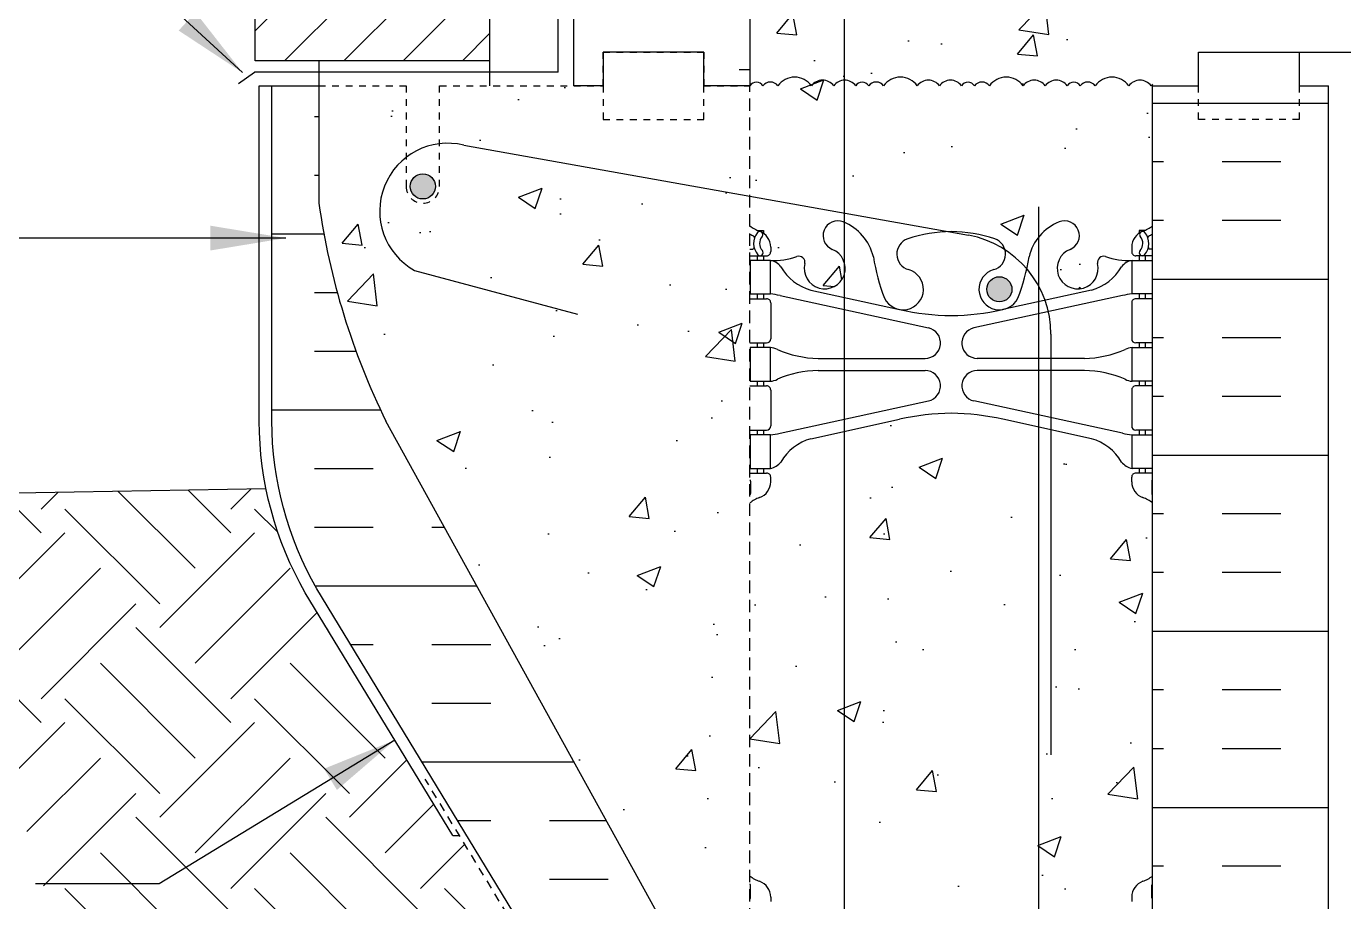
# Model space of a CAD drawing. Header units: inches. Extents: x 170.2 to 226, y 104.2 to 188.
# Drawn here: x 181.45 to 201.09, y 147.81 to 160.86 of the extents above; entities that cross this region are included whole.
import ezdxf

# ---------------------------------------------------------------- set-up
doc = ezdxf.new("R2010")
doc.units = ezdxf.units.IN
doc.header["$LTSCALE"] = 0.5
doc.header["$MEASUREMENT"] = 0
doc.linetypes.add('DASHED2', pattern=[0.375, 0.25, -0.125])
doc.linetypes.add('HIDDEN2', pattern=[0.1875, 0.125, -0.0625])
for name, color, linetype in [('HATCH', 12, 'Continuous'), ('Hidden2', 12, 'HIDDEN2'), ('line25', 2, 'Continuous'), ('LINE3', 3, 'Continuous'), ('LINE50', 5, 'Continuous'), ('LINE9', 9, 'Continuous'), ('TEXT', 4, 'Continuous'), ('Web_Edge', 9, 'Continuous')]:
    doc.layers.add(name, color=color, linetype=linetype)
doc.styles.add('DIM', font='romans.shx', dxfattribs={"width": 0.7})
doc.dimstyles.new('ext_12', dxfattribs={"dimscale": 12, "dimtxt": 0.075, "dimasz": 0.09375, "dimexe": 0.09375, "dimexo": 0.0625, "dimgap": 0.0625, "dimtad": 1, "dimdec": 1, "dimzin": 2, "dimdsep": 46, "dimlunit": 4, "dimtxsty": 'DIM', "dimcen": 0.09, "dimdle": 0.09375, "dimclrt": 4, "dimadec": 0, "dimazin": 0, "dimtfac": 1, "dimtdec": 1, "dimtmove": 2, "dimatfit": 3, "dimfxl": 1, "dimfrac": 2, "dimtolj": 1, "dimtzin": 0, "dimarcsym": 0})

msp = doc.modelspace()

# ---------------------------------------------------------------- hatches: boundary and pattern name
at = {"layer": 'HATCH'}
h = msp.add_hatch(dxfattribs=at)
h.set_pattern_fill('AR-CONC', color=256, scale=0.5)
h.set_pattern_definition([(49.99999999999999, (0, 0), (3.586300913003767, -0.3137606749129755), [0.375, -4.125]), (355, (0, 0), (-0.693756668065, 3.760960668500059), [0.3, -3.3]), (100.45144446, (0.298858405, -0.02614672), (2.89254423363556, 3.447199954843147), [0.3187009599999999, -3.505710559999999]), (46.18420000000001, (0, 1), (5.336206653357862, -0.8275964039653827), [0.5625, -6.1875]), (96.63563549, (0.444683725, 0.931033465), (4.673309728371142, 4.870593003872752), [0.47805171, -5.258568799999999]), (351.1841639899999, (0, 1), (4.673309725273866, 4.870593001349951), [0.45, -4.950000005]), (21, (0.5, 0.75), (2.984535260592308, -2.013094453326694), [0.375, -4.125]), (326.0000000000001, (0.5, 0.75), (1.216576659607909, 3.625750225234265), [0.3, -3.3]), (71.45144474, (0.74871127, 0.58224213), (4.201111883649856, 1.612655764031769), [0.31870095, -3.50571056]), (37.50000000000001, (0, 0), (0.06079927658645334, 1.664469269156557), [0, -3.26, 0, -3.35, 0, -3.3125]), (7.499999999999999, (0, 0), (1.315347687210743, 1.972058559411801), [0, -1.91, 0, -3.185, 0, -1.2625]), (327.5, (-1.115, 0), (2.669112180862045, -0.1127743586718988), [0, -1.25, 0, -3.9, 0, -5.175]), (317.5, (-1.615, 0), (2.915930846711931, 0.5005249116615886), [0, -1.625, 0, -2.59, 0, -3.675])])
h.paths.add_polyline_path([(198.2391711760428, 186.9755566616186), (195.2391711760423, 186.9755566616187), (195.2391711760423, 182.8594570690768, 0.05779469062711015), (196.0073119870345, 182.9485435591695), (197.3291675558657, 183.2390391254243, 0.1963228336439379), (197.7782984802264, 183.5852988455526, -0.1889729320647205), (197.9341675559149, 183.6801433339419), (198.0391675556965, 183.6801433339419), (198.039167555692, 183.750143333942), (197.9916675559065, 183.750143333942, -0.4142135623888804), (197.9291675559065, 183.8126433339454), (197.9291675559101, 183.8801433339555, -0.3178372451770513), (198.0958342225735, 184.1158455943363, 0.08241458984434114), (198.2391711760428, 184.1949520709054)])
h.paths.add_polyline_path([(195.2391711760423, 186.9755566616187), (194.1141711760428, 186.9755566616187), (193.1141711760428, 187.9755566616187), (193.1141711760428, 185.9755566616187), (192.2391711760428, 186.8505566616186), (192.2391711760428, 184.1949520709054, 0.0824145898443371), (192.3825081295121, 184.1158455943363, -0.3178372451770716), (192.5491747961754, 183.8801433339555), (192.5491747961791, 183.8126433339454, -0.4142135623888824), (192.4866747961791, 183.750143333942), (192.4391747963936, 183.750143333942), (192.439174796389, 183.6801433339419), (192.5441747961707, 183.6801433339419, -0.1889729320647585), (192.7000438718592, 183.5852988455525, 0.1963228336439242), (193.1491747962199, 183.2390391254243), (194.4710303650524, 182.9485435591692, 0.0577946906269307), (195.2391711760423, 182.8594570690768)])
h.paths.add_polyline_path([(195.2391711760422, 180.1508295988071, -0.08275514747006378), (194.5905780176711, 180.2589186825868, -0.7355925422305211), (194.6033628881062, 180.716965259726, 0.9554715931394028), (194.4650789041123, 181.3104351950088), (194.4454605721599, 181.3061238023091, 0.2232530870738323), (194.2451327887811, 181.1412699513733, 0.05315652255485896), (194.0792933345641, 180.5271883194584, -0.2386121878492177), (193.6458962783777, 180.0126270764472), (193.6458962783777, 175.762144204878, -0.3192906472721732), (194.0974602030187, 175.0261739365133, 0.1048804382404767), (194.2698560366134, 174.2143625091832, 1.422913243113896), (194.6033628881051, 174.6814473009429, -0.7355925422348898), (194.5905780176703, 175.1394938780829, -0.08275514747015925), (195.2391711760421, 175.2475829618626)])
h.paths.add_polyline_path([(193.6458962783777, 180.0130967613405, -1.038050960722286), (193.4674568903284, 180.4149544890691, 0.2273311351910587), (193.6458962783777, 180.6091326458628), (193.6458962783777, 180.7871378667699, 0.9686785887653604), (193.0573767364631, 180.6278639205182, -0.6014354320894572), (192.9378732662395, 180.5229805780943, 0.1004604156424199), (192.5441747961712, 180.5801433339421), (192.4391747961862, 180.5801433339421), (192.4391747961817, 180.5101433339422), (192.4866747961795, 180.5101433339422, -0.414213562388949), (192.5491747961795, 180.4476433339388), (192.5491747961759, 180.3801433339287, -0.2490694201798242), (192.4391747961598, 180.1730201821592), (192.4391747961571, 180.1312941222351), (192.3491747961566, 180.131294122242, 0.06439757034050561), (192.2391711760428, 180.0653345969783), (192.2391711760428, 177.9763160784086), (192.2391711760428, 177.2475829618648), (192.3141711760403, 177.4775829618578, -0.6000000000330422), (192.4141711760421, 177.4775829618622), (192.4630842195203, 177.3275829618621), (192.5891711760418, 177.3275829618622, -0.4142135623739119), (192.6391711760419, 177.2775829618621), (192.639171176042, 177.2475829618621), (192.7391711760419, 177.2475829618622), (192.7391711760385, 175.7322684835382, 0.2589583704863569), (192.998311717012, 175.2654700526331, -0.311310413432918), (193.054871213557, 175.1353261643567, 0.9500264016865876), (193.6458962783777, 174.9876334145584), (193.6458962783777, 175.1656386354599, 0.2273311351935495), (193.4674568903275, 175.3598167922564, -1.03805096072111), (193.6458962783777, 175.7616745199846)])
h.paths.add_polyline_path([(198.2391711760428, 180.0653345969783, 0.06439757034051131), (198.129167555929, 180.131294122242), (198.0391675559285, 180.1312941222351), (198.0391675559257, 180.1730201821592, -0.2490694201798128), (197.9291675559097, 180.3801433339287), (197.929167555906, 180.4476433339388, -0.414213562388949), (197.9916675559061, 180.5101433339422), (198.0391675559039, 180.5101433339422), (198.0391675558994, 180.5801433339421), (197.9341675559144, 180.5801433339421, 0.100460415641974), (197.5404690858477, 180.5229805780949, -0.6014354320977887), (197.4209656156222, 180.6278639205183, 2.182094824738477), (197.0108854617572, 180.4149544890692, -1), (196.8474568903284, 180.0064314150075, -0.2443795113558949), (196.3990490175215, 180.5271883194584, 0.05315652255485964), (196.2332095633045, 181.1412699513733, 0.2232530870738489), (196.0328817799257, 181.3061238023091), (196.0132634479733, 181.3104351950088, 0.9554715931100077), (195.8749794639796, 180.7169652597268, -0.7355925422348748), (195.8877643344145, 180.2589186825868, -0.0827551474702068), (195.2391711760422, 180.1508295988071), (195.2391711760421, 175.2475829618626, -0.08275514747010906), (195.8877643344136, 175.1394938780829, -0.7355925422305314), (195.8749794639785, 174.6814473009437, 1.422913243111086), (196.2084863154711, 174.2143625091841, 0.1048804382402844), (196.3808821490651, 175.0261739365129, -0.3253062266842917), (196.8474568903275, 175.7683398663175, -1), (197.0108854617563, 175.359816792256, 2.127292751064718), (197.4234711385268, 175.1353261643565, -0.3113104134334396), (197.4800306350719, 175.2654700526331, 0.2589583704863615), (197.7391711760454, 175.7322684835382), (197.739171176042, 177.2475829618622), (197.8391711760418, 177.2475829618621), (197.839171176042, 177.2775829618624, -0.414213562372247), (197.8891711760421, 177.3275829618622), (198.0152581325636, 177.3275829618621), (198.0641711760418, 177.4775829618622, -0.6000000000330422), (198.1641711760436, 177.4775829618578), (198.2391711760428, 177.2475829618596)])
h.paths.add_polyline_path([(196.1451424811193, 174.3878628572184, -1), (195.7701424811193, 174.3878628572184, -1)], flags=16)
h.paths.add_polyline_path([(197.7391711760533, 170.4295358607662, 0.2910966595426474), (197.4511096119971, 170.8823957721834), (196.1928941188229, 171.4712406157653, 0.09336927207731868), (195.3860457777061, 171.6785720846253, 0.0163324644057855), (195.2391711760421, 171.6833710143841), (195.239171176042, 166.2692611424335, 0.1098692816784815), (196.1928941188221, 166.4813915410515), (197.4511096119971, 167.0702363846337, 0.2910966595426477), (197.7391711760533, 167.523096296051), (197.7391711760555, 168.6639660784087), (197.6191711760562, 168.8639660784085), (197.6191711760562, 168.9763160784088), (197.6191711760562, 169.0886660784086), (197.7391711760555, 169.2886660784084)])
h.paths.add_polyline_path([(195.2391711760421, 171.6833710143841, 0.1098692816785053), (194.2854482332617, 171.4712406157661), (193.6458962783777, 171.171930304552), (193.6458962783777, 166.7807018522654), (194.2854482332617, 166.4813915410515, 0.1098692816784954), (195.239171176042, 166.2692611424335)])
h.paths.add_polyline_path([(193.6458962783777, 171.1719303045517), (193.0272327400868, 170.8823957721834, 0.2910966595426463), (192.7391711760306, 170.4295358607662), (192.7391711760284, 169.2886660784084), (192.8591711760277, 169.0886660784086), (192.8591711760277, 168.9763160784083), (192.8591711760277, 168.8639660784085), (192.7391711760284, 168.6639660784087), (192.7391711760306, 167.523096296051, 0.2910966595426472), (193.0272327400868, 167.0702363846337), (193.6458962783777, 166.7807018522654)])
h.paths.add_polyline_path([(194.2698560366135, 163.7382696476345, 0.0627287239404695), (194.1255046129344, 163.2597034871752, -0.2357490062237569), (194.232075105487, 163.2019136876197, -0.3986664091656072), (194.6445624609808, 163.286052492078, 1.319472644052045)], flags=17)
h.paths.add_polyline_path([(196.2084863154705, 163.7382696476344, 1.425079763089327), (195.8758200997765, 163.270949460392, -0.424188326492524), (196.3103292409633, 163.2019136876197, -0.07949331225760456), (196.3548104990881, 163.2478305822637, 0.06423925011241569)], flags=17)
h.paths.add_polyline_path([(210.8868088103807, 161.5926111174936), (208.8868088103807, 161.5926111174936), (209.8868088103807, 162.5926111174936), (209.8868088103808, 163.2263160784086), (198.239171176042, 163.2263160784086), (196.3581986286968, 163.2263160784086, 0.06697343993115808), (196.2084863154705, 163.7382696476344, 1.422913243113942), (195.8749794639787, 163.2711848558747, -0.1025175382517898), (195.9614215700561, 163.2263160784086), (194.5169207820277, 163.2263160784086, -0.1025175382516083), (194.6033628881054, 163.2711848558739, 0.03594814082787749), (194.6445624609807, 163.286052492078, 0.3986664091654625), (194.232075105487, 163.2019136876198, 0.2357490062236523), (194.1255046129344, 163.2597034871752, 0.004226957871032206), (194.120143723387, 163.2263160784086), (193.6458962783777, 163.2263160784086), (193.6458962783777, 158.0780185760887), (195.1956731491226, 157.8013294824734, -0.005437735705983634), (195.2391711760428, 157.8018025580101, -0.08275514747013488), (195.8877643344145, 157.6937134742303, -0.246308131547253), (196.0409461671781, 157.5317455844484, -0.07218493996001332), (196.3654088632067, 157.2482526952796, 0.01503308039132504), (196.3990490175215, 157.4254438373586, -0.2443795113559881), (196.8474568903285, 157.9462007418096, -1), (197.0108854617572, 157.537677667748, 2.182094824737271), (197.4209656156224, 157.3247682362989, -0.6014354321464555), (197.5404690858598, 157.4296515787179, 0.1004604156387411), (197.9341675559144, 157.372488822875), (198.0391675558994, 157.372488822875), (198.0391675559039, 157.442488822875), (197.9916675559061, 157.442488822875, -0.4142135623889885), (197.929167555906, 157.5049888228784), (197.9291675559097, 157.5724888228885, -0.2490694201798201), (198.0391675559257, 157.7796119746579), (198.0391675559285, 157.8213380345821), (198.129167555929, 157.8213380345752, 0.06439757034050561), (198.2391711760428, 157.8872975598388), (198.2391711760428, 159.9763160784086), (198.9266711760428, 159.9763160784086), (198.9266711760428, 160.4763160784085), (209.8868088103807, 160.4763160784085), (209.8868088103807, 160.5926111174936)])
h.paths.add_polyline_path([(193.6458962783777, 160.0595241328125, 0.2343081330711315), (193.4877690265519, 159.9744109083052, 0.520567049999758), (193.1563030151283, 159.9744109083051, 0.5205670499997861), (192.6550619925703, 159.9744109083049, 0.5205670500008666), (192.4327370745453, 159.9744109083053, 0.5645598313036906), (192.2391711760428, 159.9763160784086), (192.2391711760428, 158.3291679517687), (193.6458962783777, 158.0780185760887)])
h.paths.add_polyline_path([(193.6458962783777, 163.2263160784086), (192.2391711760428, 163.2263160784086), (192.2391711760428, 162.8713160784023), (192.6041237702842, 162.8713160784023), (192.6041237702842, 161.6713160784023), (192.2391711760428, 161.6713160784023), (192.2391711760428, 159.9763160784086, -0.5645598313033837), (192.4327370745452, 159.9744109083049, -0.5205670500009917), (192.6550619925703, 159.9744109083049, -0.5205670499997912), (193.1563030151283, 159.9744109083051, -0.52056704999996), (193.487769026552, 159.9744109083053, -0.2343081330709833), (193.6458962783777, 160.0595241328125)])
edge = h.paths.add_edge_path()
edge.add_line((214.1294873665327, 161.5986044461525), (213.8068705051443, 161.5986044461525))
edge.add_line((213.8068705051443, 161.5986044461525), (213.8068705051443, 161.7236044461525))
edge.add_line((213.8068705051443, 161.7236044461525), (214.1506057701018, 161.7236044461525))
edge.add_arc((214.0324184474864, 161.3486044461525), 0.3931834727287003, -69.73217043264378, 72.50691044596601, ccw=False)
edge.add_line((214.1686207375763, 160.979765484814), (213.7370557292987, 160.8580136524218))
edge.add_arc((213.7949920934994, 160.7263160784085), 0.1438779805869618, 113.745642311675, 240.3185331574021)
edge.add_line((213.7237469301703, 160.6013160784085), (214.1918240845408, 160.6013160784085))
edge.add_arc((214.2206009489309, 160.139467270862), 0.4627444531880684, 46.71372288542051, 93.56537488610309, ccw=False)
edge.add_line((214.537878918243, 160.4763160784085), (217.446895832849, 160.4763160784085))
edge.add_line((217.446895832849, 160.4763160784085), (217.446895832849, 161.2493779715378))
edge.add_spline(control_points=[(217.446895832849, 161.2493779715378), (216.4049002779124, 161.809740921309), (214.6144128376358, 162.7726268173268), (212.6909073157221, 162.2190102768039), (211.8868088103807, 161.9875774955121)], knot_values=[0, 0, 0, 0, 3.379125181224174, 5.806436666106756, 5.806436666106756, 5.806436666106756, 5.806436666106756], degree=3, periodic=0)
edge.add_line((211.8868088103807, 161.9875774955121), (210.8868088103807, 160.9875774955121))
edge.add_line((210.8868088103807, 160.9875774955121), (210.8868088103807, 160.4763160784085))
edge.add_line((210.8868088103807, 160.4763160784085), (211.2846263531986, 160.4763160784085))
edge.add_line((211.2846263531986, 160.4763160784085), (213.6960205397855, 160.4763160784085))
edge.add_arc((213.7949920934994, 160.7263160784085), 0.2688779805869724, 111.5979298619772, 248.4020701380228, ccw=False)
edge.add_line((213.6960205397855, 160.9763160784085), (214.1294873665327, 161.0986044461525))
edge.add_arc((214.0324184474864, 161.3486044461525), 0.2681834727286977, 291.2199802111346, 428.7800197888654)
edge = h.paths.add_edge_path()
edge.add_line((217.446895832849, 163.2263160784086), (210.8868088103807, 163.2263160784086))
edge.add_line((210.8868088103807, 163.2263160784086), (210.8868088103807, 162.9875774955121))
edge.add_line((210.8868088103807, 162.9875774955121), (209.8868088103807, 161.9875774955121))
edge.add_line((209.8868088103807, 161.9875774955121), (211.8868088103807, 161.9875774955121))
edge.add_spline(control_points=[(211.8868088103807, 161.9875774955121), (212.6909073157221, 162.2190102768039), (214.6144128376358, 162.7726268173268), (216.4049002779124, 161.809740921309), (217.446895832849, 161.2493779715378)], knot_values=[0, 0, 0, 0, 2.427311484882582, 5.806436666106756, 5.806436666106756, 5.806436666106756, 5.806436666106756], degree=3, periodic=0)
edge.add_line((217.446895832849, 161.2493779715378), (217.446895832849, 163.2263160784086))
h.paths.add_polyline_path([(193.6458962783777, 157.9395353954766), (193.6458962783777, 158.0780185760887), (192.2391711760428, 158.3291679517687), (192.2391711760428, 157.8872975598388, 0.06439757034050582), (192.3491747961566, 157.8213380345752), (192.4391747961571, 157.8213380345821), (192.4391747961598, 157.7796119746579, -0.2490694201798088), (192.5491747961759, 157.5724888228885), (192.5491747961795, 157.5049888228784, -0.4142135623889448), (192.4866747961795, 157.442488822875), (192.4391747961817, 157.442488822875), (192.4391747961862, 157.372488822875), (192.5441747961712, 157.372488822875, 0.1004604156425791), (192.9378732662401, 157.4296515787231, -0.6014354320887386), (193.0573767364633, 157.3247682362989, 0.9686785887551675), (193.6458962783777, 157.1654942900473), (193.6458962783777, 157.3434995109542, 0.2273311351910821), (193.4674568903284, 157.537677667748, -1.038050960719399)])
h.paths.add_polyline_path([(194.5905780176711, 157.6937134742303, -0.0772826345306802), (195.1956731491226, 157.8013294824734), (193.6458962783777, 158.0780185760887), (193.6458962783777, 157.9400050803699, -0.2386121878491992), (194.0792933345641, 157.4254438373587, 0.05315652255484549), (194.2451327887811, 156.8113622054441, 0.2232530870739651), (194.4454605721599, 156.6465083545081), (194.4650789041123, 156.6421969618084, 0.9554715931099856), (194.603362888106, 157.2356668970903, -0.7355925422348599)])
h.paths.add_polyline_path([(196.3654088632067, 157.2482526952796, 0.07218493996002778), (196.0409461671781, 157.5317455844484, -0.4142327217815275), (195.8749794639794, 157.2356668970911, 0.9554715931394011), (196.0132634479733, 156.6421969618084), (196.0328817799257, 156.6465083545081, 0.2232530870745848), (196.2332095633048, 156.8113622054448, 0.03809300180659055)])
h.paths.add_polyline_path([(196.1451424811202, 156.942082453366, -1), (195.7701424811202, 156.942082453366, -1)], flags=16)
h.paths.add_polyline_path([(196.5409068285816, 154.8868239438527), (196.0073119870331, 155.004088597648, 0.05779469062699608), (195.2391711760423, 155.0931750877404, 0.05779469062693109), (194.4710303650525, 155.004088597648), (193.6458962783777, 154.8227542677887), (193.6458962783777, 147.1298778890285), (194.4710303650524, 146.9485435591693, 0.05779469062700325), (195.2391711760432, 146.8594570690768, 0.05779469062692916), (196.0073119870331, 146.9485435591692), (196.5409068285816, 147.0658082129644)])
h.paths.add_polyline_path([(198.2391711760428, 153.7576800859117, 0.08241458984433357), (198.0958342225735, 153.8367865624808, -0.3178372451770669), (197.9291675559101, 154.0724888228617), (197.9291675559065, 154.1399888228718, -0.4142135623888782), (197.9916675559065, 154.2024888228752), (198.039167555692, 154.2024888228752), (198.0391675556965, 154.2724888228752), (197.9341675559149, 154.2724888228752, -0.1889729320644199), (197.7782984802266, 154.3673333112643, 0.1963228336440509), (197.3291675558657, 154.7135930313929), (196.5409068285816, 154.8868239438527), (196.5409068285816, 147.0658082129644), (197.3291675558657, 147.2390391254243, 0.1963228336441357), (197.7782984802267, 147.585298845553, -0.1889729320641777), (197.9341675559149, 147.680143333942), (198.0391675556965, 147.680143333942), (198.039167555692, 147.750143333942), (197.9916675559065, 147.750143333942, -0.4142135623889219), (197.9291675559065, 147.8126433339454), (197.9291675559101, 147.8801433339555, -0.3178372451770513), (198.0958342225735, 148.1158455943363, 0.08241458984433983), (198.2391711760428, 148.1949520709055)])
h.paths.add_polyline_path([(193.6458962783777, 154.8227542677887), (193.1491747962199, 154.7135930313929, 0.1963228336436682), (192.7000438718596, 154.3673333112652, -0.1889729320655089), (192.5441747961707, 154.2724888228752), (192.439174796389, 154.2724888228752), (192.4391747963936, 154.2024888228752), (192.4866747961791, 154.2024888228752, -0.4142135623888554), (192.5491747961791, 154.1399888228718), (192.5491747961754, 154.0724888228617, -0.3178372451770515), (192.3825081295121, 153.8367865624809, 0.08241458984433883), (192.2391711760428, 153.7576800859117), (192.2391711760428, 148.1949520709055, 0.08241458984433321), (192.3825081295121, 148.1158455943363, -0.317837245177074), (192.5491747961754, 147.8801433339555), (192.5491747961791, 147.8126433339454, -0.4142135623888782), (192.4866747961791, 147.750143333942), (192.4391747963936, 147.750143333942), (192.439174796389, 147.680143333942), (192.5441747961707, 147.680143333942, -0.1889729320696519), (192.7000438718617, 147.5852988455482, 0.1963228336422302), (193.14917479622, 147.2390391254243), (193.6458962783777, 147.1298778890285)])
h.paths.add_polyline_path([(192.2391711760428, 158.3291679517687), (187.9747969669719, 159.0905071206627, 0.0899650851597513), (187.6141711760428, 159.1127812395451), (187.6141711760428, 158.4763160784086, -1), (187.1141711760428, 158.4763160784086), (187.1141711760428, 159.9763160784086), (185.8141711760426, 159.9763160784086), (185.8141711760426, 159.9755566616186), (185.8141711760426, 158.2263160784091, 0.07957910678398888), (186.8141711760431, 154.9763160784078), (191.9891711760428, 145.6013160784088), (191.9891711760428, 145.2263160784088), (192.2391711760428, 145.2263160784088)])
h.paths.add_polyline_path([(190.0516711760428, 159.9763160784086), (189.6141711760428, 159.9763160784086), (187.6141711760428, 159.9763160784086), (187.6141711760428, 159.1127812395451, -0.08996508515975701), (187.9747969669719, 159.0905071206627), (192.2391711760428, 158.3291679517687), (192.2391711760428, 159.9763160784086), (191.5516711760428, 159.9763160784086), (191.5516711760428, 159.4763160784086), (190.0516711760428, 159.4763160784086)], flags=17)
h.paths.add_polyline_path([(196.5409068285816, 136.8868239438527), (196.0073119870331, 137.004088597648, 0.0577946906269964), (195.2391711760423, 137.0931750877404, 0.05779469062692916), (194.4710303650525, 137.004088597648), (193.1491747962199, 136.7135930313929, 0.1963228336444608), (192.7000438718583, 136.3673333112635, -0.1889729320632144), (192.5441747961707, 136.2724888228752), (192.439174796389, 136.2724888228752), (192.4391747963936, 136.2024888228752), (192.4866747961791, 136.2024888228752, -0.4142135623888782), (192.5491747961791, 136.1399888228718), (192.5491747961754, 136.0724888228617, -0.3178372451770511), (192.3825081295121, 135.8367865624809, 0.08241458984433987), (192.2391711760428, 135.7576800859117), (192.2391711760428, 132.9763160784086), (194.2391711760428, 132.9763160784086), (195.2391711760428, 131.9763160784086), (195.2391711760428, 133.9763160784086), (196.2391711760428, 132.9763160784086), (196.5409068285816, 132.9763160784086)])
h.paths.add_polyline_path([(198.2391711760428, 135.7576800859117, 0.08241458984433331), (198.0958342225735, 135.8367865624808, -0.317837245177074), (197.9291675559101, 136.0724888228617), (197.9291675559065, 136.1399888228718, -0.4142135623888782), (197.9916675559065, 136.2024888228752), (198.039167555692, 136.2024888228752), (198.0391675556965, 136.2724888228752), (197.9341675559149, 136.2724888228752, -0.1889729320681425), (197.7782984802247, 136.3673333112676, 0.1963228336427238), (197.3291675558657, 136.7135930313929), (196.5409068285816, 136.8868239438527), (196.5409068285816, 132.9763160784086), (198.2391711760428, 132.9763160784086)])
h.paths.add_polyline_path([(196.5409068285816, 144.2346401635911, -0.110433860063496), (196.3990490175216, 144.5271883194576, 0.05315652255492415), (196.2332095633045, 145.1412699513733, 0.2232530870738503), (196.0328817799257, 145.3061238023091), (196.0132634479733, 145.3104351950088, 0.9554715931099903), (195.8749794639796, 144.7169652597269, -0.7355925422349215), (195.8877643344145, 144.2589186825869, -0.08275514747013533), (195.2391711760428, 144.1508295988071, -0.08275514747013497), (194.5905780176711, 144.2589186825869, -0.7355925422305108), (194.6033628881062, 144.716965259726, 0.9554715931394495), (194.4650789041121, 145.3104351950088), (194.4454605721598, 145.3061238023091, 0.2232530870737053), (194.2451327887811, 145.1412699513734, 0.0531565225548542), (194.0792933345641, 144.5271883194586, -0.2386121878492507), (193.6458962783777, 144.0126270764472), (193.6458962783777, 139.9400050803699, -0.2386121878486154), (194.0792933345638, 139.4254438373604, 0.05315652255507546), (194.2451327887815, 138.8113622054431, 0.2232530870728699), (194.4454605721597, 138.6465083545081), (194.4650789041124, 138.6421969618084, 0.9554715931096219), (194.603362888106, 139.2356668970903, -0.73559254223484), (194.5905780176711, 139.6937134742303, -0.08275514747013826), (195.2391711760428, 139.8018025580101, -0.08275514747013751), (195.8877643344145, 139.6937134742303, -0.7355925422305112), (195.8749794639793, 139.2356668970911, 0.9554715931393589), (196.0132634479732, 138.6421969618084), (196.0328817799257, 138.6465083545081, 0.2232530870662043), (196.2332095633011, 138.8113622054353, 0.05315652255558043), (196.3990490175214, 139.4254438373582, -0.1104338600639648), (196.5409068285816, 139.717991993226)])
h.paths.add_polyline_path([(198.2391711760428, 141.9763160784086), (198.2391711760428, 144.0653345969784, 0.06439757034050518), (198.129167555929, 144.131294122242), (198.0391675559285, 144.1312941222351), (198.0391675559257, 144.1730201821593, -0.2490694201798163), (197.9291675559097, 144.3801433339287), (197.929167555906, 144.4476433339388, -0.4142135623889448), (197.9916675559061, 144.5101433339422), (198.0391675559039, 144.5101433339422), (198.0391675558994, 144.5801433339422), (197.9341675559144, 144.5801433339422, 0.1004604156425705), (197.5404690858455, 144.5229805780941, -0.6014354320888434), (197.4209656156222, 144.6278639205183, 2.182094824738449), (197.0108854617572, 144.4149544890692, -1), (196.8474568903284, 144.0064314150076, -0.1304257507683982), (196.5409068285816, 144.2346401635912), (196.5409068285816, 139.717991993226, -0.1304257507684254), (196.8474568903285, 139.9462007418096, -1), (197.0108854617572, 139.537677667748, 2.182094824737265), (197.4209656156224, 139.3247682362989, -0.6014354320607948), (197.5404690858392, 139.4296515787253, 0.1004604156442677), (197.9341675559144, 139.372488822875), (198.0391675558994, 139.372488822875), (198.0391675559039, 139.442488822875), (197.991667555906, 139.442488822875, -0.4142135623889219), (197.929167555906, 139.5049888228784), (197.9291675559097, 139.5724888228885, -0.2490694201798164), (198.0391675559257, 139.7796119746579), (198.0391675559285, 139.8213380345821), (198.129167555929, 139.8213380345752, 0.06439757034050002), (198.2391711760428, 139.8872975598388)])
h.paths.add_polyline_path([(197.311671176043, 139.2544969005008, -1), (196.936671176043, 139.2544969005008, -1)], flags=16)
h.paths.add_polyline_path([(193.6458962783777, 144.0126270764472, -0.005449549744213109), (193.6308854617571, 144.0064314150076, -1), (193.4674568903284, 144.4149544890691, 0.2273311351911567), (193.6458962783777, 144.609132645863), (193.6458962783777, 144.7871378667699, 0.9686785887655058), (193.0573767364631, 144.6278639205183, -0.6014354321858051), (192.9378732662163, 144.5229805781026, 0.100460415636204), (192.5441747961712, 144.5801433339422), (192.4391747961862, 144.5801433339422), (192.4391747961817, 144.5101433339422), (192.4866747961795, 144.5101433339422, -0.4142135623889219), (192.5491747961795, 144.4476433339388), (192.5491747961759, 144.3801433339287, -0.2490694201798163), (192.4391747961598, 144.1730201821593), (192.4391747961571, 144.1312941222351), (192.3491747961566, 144.131294122242, 0.06439757034050518), (192.2391711760428, 144.0653345969784), (192.2391711760428, 141.9763160784088), (192.2391711760428, 139.8872975598388, 0.06439757034050002), (192.3491747961566, 139.8213380345752), (192.4391747961571, 139.8213380345821), (192.4391747961598, 139.7796119746579, -0.2490694201798163), (192.5491747961759, 139.5724888228885), (192.5491747961795, 139.5049888228784, -0.4142135623889448), (192.4866747961795, 139.442488822875), (192.4391747961817, 139.442488822875), (192.4391747961862, 139.372488822875), (192.5441747961712, 139.372488822875, 0.1004604156413401), (192.9378732662355, 139.4296515787213, -0.6014354321073737), (193.0573767364633, 139.3247682362989, 0.9686785887551469), (193.6458962783777, 139.1654942900473), (193.6458962783777, 139.3434995109542, 0.2273311351911201), (193.4674568903284, 139.537677667748, -1), (193.6308854617572, 139.9462007418096, -0.005449549744188229), (193.6458962783777, 139.9400050803699)])
h = msp.add_hatch(dxfattribs=at)
h.set_pattern_fill('INSUL', color=256, scale=7, style=0)
h.set_pattern_definition([(0, (-2733.922410535441, -237.0331979843031), (0, 2.625), []), (0, (-2733.922410535441, -236.1581979843031), (0, 2.625), [0.875, -0.875]), (0, (-2733.922410535441, -235.2831979843031), (0, 2.625), [0.875, -0.875])])
h.paths.add_polyline_path([(189.6141711760428, 159.9763160784086), (190.0516711760428, 159.9763160784086), (190.0516711760428, 160.4763160784086), (191.5516711760428, 160.4763160784086), (191.5516711760428, 159.9763160784086), (192.2391711760428, 159.9763160784086), (192.2391711760428, 177.9763160784086), (191.5516711760428, 177.9763160784086), (191.5516711760428, 178.4763160784086), (190.0516711760428, 178.4763160784086), (190.0516711760428, 177.9763160784086), (189.6141711760428, 177.9763160784086)])
h = msp.add_hatch(dxfattribs=at)
h.set_pattern_fill('ANSI31', color=256, scale=5, style=0)
h.set_pattern_definition([(45, (121.1318570159, -32.86872222350775), (-0.4419417382415922, 0.4419417382415922), [])])
h.paths.add_polyline_path([(188.3641711760428, 160.3505566616185), (188.3641711760428, 162.3161911737047), (184.8641711760428, 161.6683997843128), (184.8641711760428, 160.3505566616185)])
h = msp.add_hatch(dxfattribs=at)
h.set_pattern_fill('INSUL', color=256, scale=7, style=0)
h.set_pattern_definition([(180, (3124.400752887528, -255.0331979843031), (0, 2.625), []), (180, (3124.400752887528, -254.1581979843031), (0, 2.625), [0.875, -0.875]), (180, (3124.400752887528, -253.2831979843031), (0, 2.625), [0.875, -0.875])])
h.paths.add_polyline_path([(200.8641711760428, 141.9763160784086), (200.4266711760428, 141.9763160784086), (200.4266711760423, 142.4763160784085), (198.9266711760428, 142.4763160784086), (198.9266711760428, 141.9763160784086), (198.2391711760428, 141.9763160784085), (198.2391711760428, 159.9763160784086), (198.9266711760428, 159.9763160784085), (198.9266711760428, 160.4763160784085), (200.4266711760423, 160.4763160784086), (200.4266711760428, 159.9763160784085), (200.8641711760428, 159.9763160784086)])
h = msp.add_hatch(dxfattribs=at)
h.set_pattern_fill('INSUL', color=256, scale=7, style=0)
h.set_pattern_definition([(0, (-2810.251594478542, -280.6059643901384), (0, 2.625), []), (0, (-2810.251594478542, -279.7309643901384), (0, 2.625), [0.875, -0.875]), (0, (-2810.251594478542, -278.8559643901384), (0, 2.625), [0.875, -0.875])])
h.paths.add_polyline_path([(186.8141711760426, 154.9763160784086, -0.0795791067839556), (185.8141711760426, 158.2263160784086), (185.8141711760426, 159.9763160784087), (185.1141711760428, 159.9763160784086), (185.1141711760428, 154.9763160784086, 0.1316524975873954), (185.7840441571206, 152.4763160784086), (189.5220495788771, 146.3263160784088, -0.1043800181721882), (189.6141711760432, 145.8513160784088), (189.6141711760428, 141.9763160784088), (190.0516711760428, 141.9763160784088), (190.0516711760428, 142.4763160784087), (191.5516711760428, 142.4763160784088), (191.5516711760428, 141.9763160784088), (192.2391711760428, 141.9763160784087), (192.2391711760428, 145.2263160784087), (191.9891711760428, 145.2263160784087), (191.9891711760428, 145.6013160784087)])
h = msp.add_hatch(dxfattribs=at)
h.set_pattern_fill('EARTH', color=256, scale=8, angle=45, style=0)
h.set_pattern_definition([(45, (136.4172230063947, 54.66942232825859), (2.220446049250313e-16, 2.82842712474619), [2, -2]), (45, (135.8868929205048, 55.19975241414851), (2.220446049250313e-16, 2.82842712474619), [2, -2]), (45, (135.3565628346149, 55.73008250003841), (2.220446049250313e-16, 2.82842712474619), [2, -2]), (135, (135.3565628346149, 56.08363589063168), (-2.82842712474619, 4.440892098500626e-16), [2, -2]), (135, (135.8868929205048, 56.6139659765216), (-2.82842712474619, 4.440892098500626e-16), [2, -2]), (135, (136.4172230063947, 57.14429606241151), (-2.82842712474619, 4.440892098500626e-16), [2, -2])])
edge = h.paths.add_edge_path()
edge.add_line((181.7018342815185, 147.2228159099783), (179.8678266474572, 147.2023221078736))
edge.add_arc((173.298037392395, 140.5765336196839), 9.330766525112349, 24.708517067673483, 45.24314967599611, ccw=False)
edge.add_line((181.7745353966506, 144.4768138057742), (182.9928753638376, 144.4768138057742))
edge.add_line((182.9928753638376, 144.4768138057742), (183.335306069661, 142.5930948326383))
edge.add_line((183.335306069661, 142.5930948326383), (183.1531197252111, 142.5930948326384))
edge.add_arc((107.5597094456758, 88.71698791817826), 92.82778987969331, 28.47593715055848, 35.477815595996674, ccw=False)
edge.add_line((189.1569547714436, 132.9763160784086), (189.5204211760428, 132.9763160784086))
edge.add_line((189.5204211760428, 132.9763160784086), (189.5204211760432, 145.8521030139437))
edge.add_arc((188.4428356509483, 145.8705800677625), 1.077743923857627, 359.0176617601091, 382.5352897290254)
edge.add_line((189.4382869870221, 146.2836280104047), (187.9083394543131, 148.8007932535034))
edge.add_line((187.9083394543131, 148.8007932535034), (187.8112918228854, 148.8007932535034))
edge.add_line((187.8112918228854, 148.8007932535034), (185.6123408371081, 152.4186447643166))
edge.add_arc((190.0397933055372, 154.9763160784087), 5.113122129494704, 191.3160711904733, 210.0143667257621, ccw=False)
edge.add_line((185.0260720188229, 153.9730131479456), (173.7734536094759, 153.7764888212693))
edge.add_arc((107.5597094456768, 88.71698791817823), 92.82778987969255, 40.3811033077784, 44.49622969147123, ccw=False)
edge.add_line((178.2714661041451, 148.857207773296), (181.7223260306602, 148.857207773296))
edge.add_line((181.7223260306602, 148.857207773296), (181.7018342815185, 147.2228159099783))
at = {"layer": 'LINE3'}
for points in [[(187.5516711760428, 158.4763160784086, 1), (187.1766711760428, 158.4763160784086, 1)], [(196.1451424811202, 156.942082453366, 1), (195.7701424811202, 156.942082453366, 1)]]:
    msp.add_hatch(color=256, dxfattribs=at).paths.add_polyline_path(points)

# ---------------------------------------------------------------- linework, layer by layer
at = {"layer": 'HATCH'}
for points in [[(193.8161842889607, 159.9763160784086, 0.5131944727172836), (193.487769026552, 159.9744109083051, 0.52056705), (193.1563030151283, 159.9744109083051, 0.52056705), (192.6550619925702, 159.9744109083051, 0.52056705), (192.4327370745453, 159.9744109083051, 0.5645598313042384), (192.2391711760428, 159.9763160784086)], [(195.3931974018787, 159.9763160784086, 0.5131944727172836), (195.0647821394699, 159.9744109083052, 0.52056705), (194.7333161280463, 159.9744109083052, 0.52056705), (194.2320751054881, 159.9744109083052, 0.52056705), (194.0097501874633, 159.9744109083052, 0.5645598313042384), (193.8161842889607, 159.9763160784087)], [(196.9702105147967, 159.9763160784086, 0.5131944727172836), (196.641795252388, 159.9744109083051, 0.52056705), (196.3103292409643, 159.9744109083051, 0.52056705), (195.8090882184062, 159.9744109083051, 0.52056705), (195.5867633003813, 159.9744109083051, 0.5645598313042384), (195.3931974018788, 159.9763160784086)], [(198.239171176043, 159.998813299094, 0.03937137552628584), (198.2188083653059, 159.9744109083052, 0.52056705), (197.8873423538823, 159.9744109083052, 0.52056705), (197.3861013313241, 159.9744109083052, 0.52056705), (197.1637764132993, 159.9744109083052, 0.5645598313042384), (196.9702105147967, 159.9763160784087)]]:
    msp.add_lwpolyline(points, format="xyb", dxfattribs=at)
at = {"layer": 'Hidden2'}
for p, q in [((185.8141711760426, 159.9763160784086), (187.1141711760428, 159.9763160784086)), ((187.1141711760428, 159.9763160784086), (187.1141711760428, 158.4763160784086)), ((187.6141711760428, 158.4763160784086), (187.6141711760428, 159.9763160784086)), ((187.6141711760428, 159.9763160784086), (189.6141711760428, 159.9763160784086))]:
    msp.add_line(p, q, dxfattribs=at)
at = {"layer": 'Hidden2', "ltscale": 3}
msp.add_line((192.2391711760428, 145.2263160784088), (192.2391711760428, 159.9763160784085), dxfattribs=at)
at = {"layer": 'Hidden2'}
msp.add_lwpolyline([(189.6141711760428, 159.9763160784086), (190.0516711760428, 159.9763160784086), (190.0516711760428, 160.4763160784086), (191.5516711760428, 160.4763160784086), (191.5516711760428, 159.9763160784086), (192.2391711760428, 159.9763160784086)], dxfattribs=at)
msp.add_arc((187.3641711760428, 158.4763160784086), 0.25, 180, 0, dxfattribs=at)
msp.add_arc((187.3641711760428, 158.4763160784086), 0.25, 180, 0, dxfattribs=at)
at = {"layer": 'line25'}
for p, q in [((188.3641711760428, 159.9755566616185), (188.3641711760428, 181.1005566616186)), ((192.2391711760428, 177.9763160784086), (192.2391711760428, 159.9763160784086)), ((184.8641711760428, 160.3505566616186), (184.8641711760428, 162.6005566616186)), ((198.9266711760428, 160.4763160784085), (209.8868088103807, 160.4763160784085)), ((188.3641711760428, 160.3505566616186), (184.8641711760428, 160.3505566616186)), ((185.8141711760426, 160.3505566616186), (185.8141711760426, 159.9755566616186)), ((185.8141711760426, 159.9763160784086), (185.8141711760426, 158.2263160784086)), ((198.2391711760428, 141.9763160784086), (198.2391711760428, 159.9763160784086)), ((191.9891711760428, 145.6013160784088), (186.8141711760426, 154.9763160784086))]:
    msp.add_line(p, q, dxfattribs=at)
msp.add_arc((196.4594794712797, 159.72294940002), 10.75, 188.0028121455202, 206.2026457925795, dxfattribs=at)
at = {"layer": 'LINE3'}
for p, q in [((193.6458962783777, 181.716810301851), (193.6458962783777, 137.3199793840371)), ((187.9747969669723, 159.0905071206626), (195.4977965495961, 157.7473899435534)), ((196.5409068285816, 158.1743269540076), (196.5409068285816, 132.9763160784086)), ((187.2376095879965, 157.2250324587095), (189.6706282991501, 156.5731070598861)), ((196.7264651196022, 156.2721342860155), (196.7264651196022, 150.0029408351035))]:
    msp.add_line(p, q, dxfattribs=at)
for centre in [(187.3641711760428, 158.4763160784086), (195.9576424811202, 156.942082453366)]:
    msp.add_circle(centre, 0.1875, dxfattribs=at)
for centre, radius, start, end in [((187.7330884799883, 158.1076280366125), 1.01216317189639, 76.18404517937881, 240.6906524988478), ((195.2264651196023, 156.2721342860155), 1.499999999999983, 359.9999999999984, 79.57853458061956)]:
    msp.add_arc(centre, radius, start, end, dxfattribs=at)
at = {"layer": 'LINE50'}
for p, q in [((189.6141711760428, 159.9763160784086), (189.6141711760428, 177.9763160784086)), ((200.8641711760428, 146.4763160784085), (200.8641711760428, 159.9763160784086)), ((172.7262973136256, 153.758200483526), (185.0260720188229, 153.9730131479456))]:
    msp.add_line(p, q, dxfattribs=at)
for points in [[(192.2391711760428, 159.9763160784086), (191.5516711760428, 159.9763160784086), (191.5516711760428, 160.4763160784086), (190.0516711760428, 160.4763160784086), (190.0516711760428, 159.9763160784086), (189.6141711760428, 159.9763160784086)], [(198.2391711760428, 159.9763160784086), (198.9266711760428, 159.9763160784086), (198.9266711760428, 160.4763160784085)], [(200.4266711760428, 160.4763160784085), (200.4266711760428, 159.9763160784086), (200.8641711760428, 159.9763160784086)]]:
    msp.add_lwpolyline(points, dxfattribs=at)
msp.add_lwpolyline([(189.6141711760428, 141.9763160784088), (189.6141711760432, 145.8513160784088, 0.1043800181721882), (189.5220495788771, 146.3263160784088), (185.7840441571206, 152.4763160784086, -0.1316524975873954), (185.1141711760428, 154.9763160784086), (185.1141711760428, 159.9763160784086), (185.8141711760426, 159.9763160784086)], format="xyb", dxfattribs=at)
at = {"layer": 'LINE9'}
for p, q in [((189.3797306657701, 160.1799124097164), (189.37973066577, 164.7024617320762)), ((184.6142104119176, 160.0123244876451), (184.8571813434103, 160.1799124097166)), ((189.3797306657701, 160.1799124097165), (184.8571813434103, 160.1799124097166)), ((187.8112918228854, 148.8007932535034), (187.9083394543131, 148.8007932535034))]:
    msp.add_line(p, q, dxfattribs=at)
msp.add_lwpolyline([(187.8112918228854, 148.8007932535034), (185.6123408371081, 152.4186447643166, -0.1317162712897462), (184.9266711760426, 154.9763160784086), (184.9266711760426, 159.9763160784086), (185.1141711760428, 159.9763160784086)], format="xyb", dxfattribs=at)
at = {"layer": 'LINE9', "linetype": 'DASHED2', "ltscale": 0.15}
for points in [[(190.0516711760428, 159.9763160784086), (190.0516711760428, 159.9763160784086), (190.0516711760428, 159.4763160784086), (191.5516711760428, 159.4763160784086), (191.5516711760428, 159.9763160784086), (191.5516711760428, 159.9763160784086)], [(200.4266711760428, 159.9763160784086), (200.4266711760428, 159.9763160784086), (200.4266711760428, 159.4763160784086), (198.9266711760428, 159.4763160784086), (198.9266711760428, 159.9763160784086), (198.9266711760428, 159.9763160784086)]]:
    msp.add_lwpolyline(points, dxfattribs=at)
at = {"layer": 'LINE9', "linetype": 'DASHED2'}
msp.add_lwpolyline([(189.5204211760428, 132.9763160784086), (189.5204211760432, 145.8521030139437, 0.1029767068217899), (189.4382869870221, 146.2836280104047), (187.4000843306912, 149.6370063290869)], format="xyb", dxfattribs=at)
at = {"layer": 'Web_Edge'}
for p, q in [((192.3491747961565, 157.8213380345752), (192.4391747961571, 157.8213380345821)), ((192.4391747961571, 157.8213380345821), (192.4391747961598, 157.7796119746579)), ((198.1291675559291, 157.8213380345752), (198.0391675559285, 157.8213380345821)), ((198.0391675559285, 157.8213380345821), (198.0391675559257, 157.7796119746579)), ((192.2391711760428, 157.542488822875), (192.2810503325653, 157.5424888228751)), ((192.5491747961759, 157.572488822894), (192.5491747961795, 157.5049888228778)), ((197.9291675559097, 157.572488822894), (197.929167555906, 157.5049888228778)), ((198.2391711760428, 157.542488822875), (198.1972920195202, 157.5424888228751)), ((192.2391711760428, 157.442488822875), (192.4866747961795, 157.442488822875)), ((192.3491747961565, 157.4424888228749), (192.3491747961565, 157.372488822875)), ((192.4391747961817, 157.4424888228749), (192.4391747961862, 157.372488822875)), ((198.2391711760428, 157.442488822875), (197.991667555906, 157.442488822875)), ((198.0391675559039, 157.4424888228749), (198.0391675558994, 157.372488822875)), ((198.1291675559291, 157.4424888228749), (198.1291675559291, 157.372488822875)), ((193.1491747962208, 156.9313846143573), (194.4710303650517, 156.6408890481025)), ((197.3291675558648, 156.9313846143573), (196.0073119870339, 156.6408890481025)), ((192.2391711760428, 156.802488822875), (192.4866747961795, 156.8024888228751)), ((192.3491747961565, 156.872488822875), (192.3491747961565, 156.8024888228751)), ((192.4391747962199, 156.872488822875), (192.4391747962244, 156.8024888228751)), ((192.5491747961795, 156.7399888228751), (192.5491747961795, 156.2049888228751)), ((192.6881746723406, 156.8486861493506), (194.8994099189985, 156.3671281943319)), ((197.790167679745, 156.8486861493506), (195.5789324330871, 156.3671281943319)), ((197.929167555906, 156.7399888228751), (197.929167555906, 156.2049888228751)), ((198.2391711760428, 156.802488822875), (197.991667555906, 156.8024888228751)), ((198.0391675558657, 156.872488822875), (198.0391675558612, 156.8024888228751)), ((198.1291675559291, 156.872488822875), (198.1291675559291, 156.8024888228751)), ((192.2391711760428, 156.142488822875), (192.4866747961795, 156.1424888228751)), ((192.3491747961561, 156.1424888228752), (192.3491747961561, 156.0724888228752)), ((192.4391747962672, 156.1424888228751), (192.4391747962717, 156.0724888228752)), ((198.2391711760428, 156.142488822875), (197.991667555906, 156.1424888228751)), ((198.0391675558184, 156.1424888228751), (198.0391675558139, 156.0724888228752)), ((198.1291675559295, 156.1424888228752), (198.1291675559295, 156.0724888228752)), ((193.2539007562567, 155.9124888228751), (194.850042391295, 155.9124888228752)), ((197.2244415958288, 155.9124888228751), (195.6282999607905, 155.9124888228752)), ((193.2539007562567, 155.7324888228752), (194.850042391295, 155.7324888228752)), ((197.2244415958288, 155.7324888228752), (195.6282999607905, 155.7324888228752)), ((192.3491747961561, 155.5724888228752), (192.3491747961561, 155.5024888228751)), ((192.439174796304, 155.5724888228752), (192.4391747963085, 155.5024888228752)), ((198.0391675557816, 155.5724888228752), (198.039167555777, 155.5024888228752)), ((198.1291675559295, 155.5724888228752), (198.1291675559295, 155.5024888228751)), ((192.2391711760428, 155.502488822875), (192.4866747961795, 155.5024888228751)), ((192.54917479618, 155.4399888228751), (192.54917479618, 154.9049888228751)), ((197.9291675559056, 155.4399888228751), (197.9291675559056, 154.9049888228751)), ((198.2391711760428, 155.502488822875), (197.991667555906, 155.5024888228751)), ((192.6881746723406, 154.7962914963997), (194.8994099189985, 155.2778494514184)), ((197.790167679745, 154.7962914963997), (195.5789324330871, 155.2778494514184)), ((193.1491747962208, 154.7135930313931), (194.4710303650517, 155.0040885976478)), ((197.3291675558648, 154.7135930313931), (196.0073119870339, 155.0040885976478)), ((192.2391711760428, 154.842488822875), (192.48667479618, 154.8424888228751)), ((192.3491747961561, 154.842488822875), (192.3491747961561, 154.7724888228752)), ((192.4391747963513, 154.8424888228751), (192.4391747963558, 154.7724888228752)), ((198.2391711760428, 154.842488822875), (197.9916675559056, 154.8424888228751)), ((198.0391675557343, 154.8424888228751), (198.0391675557297, 154.7724888228752)), ((198.1291675559295, 154.842488822875), (198.1291675559295, 154.7724888228752)), ((192.2391711760428, 154.2024888228752), (192.4866747961791, 154.2024888228752)), ((192.3491747961561, 154.2724888228752), (192.3491747961561, 154.2024888228752)), ((192.439174796389, 154.2724888228752), (192.4391747963936, 154.2024888228752)), ((192.5491747961754, 154.0724888228561), (192.5491747961791, 154.1399888228723)), ((197.9291675559101, 154.0724888228561), (197.9291675559065, 154.1399888228723)), ((198.2391711760428, 154.2024888228752), (197.9916675559065, 154.2024888228752)), ((198.0391675556965, 154.2724888228752), (198.039167555692, 154.2024888228752)), ((198.1291675559295, 154.2724888228752), (198.1291675559295, 154.2024888228752)), ((192.2491747964413, 154.0824888228765), (192.2491747964563, 153.8964187645)), ((198.2291675556443, 154.0824888228765), (198.2291675556293, 153.8964187645)), ((192.2491747964413, 147.8701433339407), (192.2491747964563, 148.0562133923172)), ((198.2291675556443, 147.8701433339407), (198.2291675556293, 148.0562133923172)), ((192.5491747961754, 147.8801433339611), (192.5491747961791, 147.8126433339449)), ((197.9291675559101, 147.8801433339611), (197.9291675559065, 147.8126433339449))]:
    msp.add_line(p, q, dxfattribs=at)
for points in [[(192.2441747961715, 156.872488822875), (192.5441747961717, 156.872488822875), (192.5441747961717, 157.372488822875), (192.2441747961715, 157.372488822875)], [(198.2341675559141, 156.872488822875), (197.9341675559139, 156.872488822875), (197.9341675559139, 157.372488822875), (198.2341675559141, 157.372488822875)], [(192.2441747962565, 155.5724888228752), (192.5441747962567, 155.5724888228752), (192.5441747962567, 156.0724888228752), (192.2441747962565, 156.0724888228752)], [(198.234167555829, 155.5724888228752), (197.9341675558289, 155.5724888228752), (197.9341675558289, 156.0724888228752), (198.234167555829, 156.0724888228752)], [(192.2441747963411, 154.2724888228752), (192.5441747963413, 154.2724888228752), (192.5441747963413, 154.7724888228752), (192.2441747963411, 154.7724888228752)], [(198.2341675557444, 154.2724888228752), (197.9341675557443, 154.2724888228752), (197.9341675557443, 154.7724888228752), (198.2341675557444, 154.7724888228752)]]:
    msp.add_lwpolyline(points, close=True, dxfattribs=at)
for centre, radius, start, end in [((192.5491747961859, 158.279595604058), 0.5, 231.6833368003615, 250.5287793646984), ((193.5491711760427, 157.7419392047788), 0.22, 68.19625201055833, 248.1962520105583), ((193.3541711760426, 157.2544969005008), 0.745, 13.26522148387402, 68.19625201061395), ((197.124171176043, 157.2544969005008), 0.745, 111.803747989386, 166.734778516126), ((196.9291711760428, 157.7419392047788), 0.22, 291.8037479894417, 111.8037479894417), ((197.9291675558997, 158.279595604058), 0.5, 289.4712206353016, 308.3166631996385), ((192.5491747961859, 158.279595604058), 0.6, 238.8906737236149, 245.0747707145236), ((192.542882204631, 157.6270482292081), 0.25, 140.1145119962552, 222.4608678427962), ((192.2878849877197, 157.7173433154974), 0.02, 340.7916022097032, 65.07477071475527), ((192.3851158335764, 157.7579449225471), 0.04500919725234097, 319.1878992333822, 141.448000676862), ((192.2991747961759, 157.572488822875), 0.25, 4.360973023723161e-09, 70.52877936469841), ((192.542882204631, 157.6270482292081), 0.16, 140.0000771989634, 222.4608678427606), ((194.6684091966758, 157.4666841642837), 0.2400000000001666, 108.9229639064374, 254.2746540496554), ((195.2391711760428, 155.8018025580101), 2, 90, 108.9229639063545), ((195.2391711760428, 155.8018025580101), 2, 71.07703609364555, 90), ((195.8099331554098, 157.4666841642837), 0.2400000000001666, 285.7253459503446, 71.07703609356263), ((198.1791675559097, 157.572488822875), 0.25, 109.4712206353016, 179.999999995639), ((198.0932265185092, 157.7579449225471), 0.04500919725234097, 38.55199932313803, 220.8121007666178), ((197.9354601474546, 157.6270482292081), 0.16, 317.5391321572394, 39.99992280103658), ((197.9354601474546, 157.6270482292081), 0.25, 317.5391321572037, 39.88548800374485), ((198.1904573643659, 157.7173433154974), 0.02, 114.9252292852447, 199.2083977902967), ((197.9291675558997, 158.279595604058), 0.6, 294.9252292854764, 301.1093262763852), ((192.2810503325653, 157.5624888228751), 0.02, 270, 14.15406579579653), ((192.3916457951599, 157.4886554965581), 0.04500000000006049, 222.4608678430118, 42.46086784271794), ((192.4866747961795, 157.504988822875), 0.0625, 270, 2.605510395054913e-09), ((193.3541711760426, 157.2544969005008), 0.305, 166.6795056680898, 68.19625201061395), ((197.124171176043, 157.2544969005008), 0.305, 111.803747989386, 13.32049433191023), ((197.991667555906, 157.504988822875), 0.0625, 179.9999999973945, 270), ((198.0866965569257, 157.4886554965581), 0.04500000000006049, 137.5391321572821, 317.5391321569881), ((198.1972920195202, 157.5624888228751), 0.02, 165.8459342042035, 270), ((192.6002077403195, 158.3709177433145), 1, 266.7878664379244, 289.9067031613392), ((192.5011164519005, 157.1262247796436), 0.25, 37.27766183479623, 80.0823022211798), ((193.3485462050243, 157.6543998571783), 0.75, 210.1549804662903, 254.5838091142819), ((192.9697980493742, 157.3455040403049), 0.09, 346.6795056681079, 108.8651388026242), ((197.0421346764937, 157.8961573198007), 3, 189.0272674072227, 201.1983899770564), ((193.4362076755919, 157.8961573198007), 3, 338.8016100229436, 350.9727325927773), ((197.1297961470613, 157.6543998571783), 0.75, 285.4161908857182, 329.8450195337097), ((197.5085443027114, 157.3455040403049), 0.09, 71.13486119737583, 193.3204943318921), ((197.8781346117661, 158.3709177433145), 1, 250.0932968386608, 273.2121335620756), ((197.9772259001851, 157.1262247796436), 0.25, 99.91769777882021, 142.7223381652038), ((194.5206998709654, 156.9420824533658), 0.3050000000005331, 205.3781731784836, 74.27465404970955), ((195.9576424811202, 156.9420824533658), 0.3050000000005331, 105.7253459502904, 334.6218268215164), ((192.4866747961795, 156.7399888228751), 0.0625, 0, 90.00000000002606), ((192.4535260352167, 155.8766058969559), 1, 76.42908795296458, 84.79906907891694), ((198.0248163168689, 155.8766058969559), 1, 95.20093092108306, 103.5709120470354), ((197.991667555906, 156.7399888228751), 0.0625, 89.99999999997395, 180), ((195.2391711760432, 159.9079607566679), 3.356158198657953, 256.769150839802, 270), ((195.2391711760423, 159.9079607566679), 3.356158198657953, 270, 283.2308491601979), ((194.850042391295, 156.1424888228753), 0.23, 270, 77.6055086569842), ((195.6282999607905, 156.1424888228753), 0.23, 102.3944913430158, 270), ((192.4866747961795, 156.2049888228751), 0.0625, 270.000000000026, 0), ((197.991667555906, 156.2049888228751), 0.0625, 180, 269.9999999999739), ((192.5400520411698, 155.8538051634857), 0.218722518258797, 60.49374658855739, 88.91995365505842), ((193.2840505170742, 157.51220473263), 1.6, 246.5673388929693, 268.920277315241), ((197.1942918350113, 157.51220473263), 1.6, 271.0797226847589, 293.4326611070308), ((197.9382903109157, 155.8538051634857), 0.218722518258797, 91.08004634494158, 119.5062534114426), ((193.2840505170742, 154.1327729131204), 1.6, 91.07972268475895, 113.4326611070307), ((193.2840505170742, 154.1327729131204), 1.6, 91.07972268475895, 113.4326611070307), ((194.850042391295, 155.5024888228751), 0.23, 282.3944913430158, 90), ((195.6282999607905, 155.5024888228751), 0.23, 90, 257.6055086569842), ((197.1942918350113, 154.1327729131204), 1.6, 66.56733889296927, 88.92027731524107), ((197.1942918350113, 154.1327729131204), 1.6, 66.56733889296927, 88.92027731524107), ((192.5400520411698, 155.7911724822646), 0.218722518258797, 271.0800463449416, 299.5062534114426), ((192.5400520411698, 155.7911724822646), 0.218722518258797, 271.0800463449416, 299.5062534114426), ((197.9382903109157, 155.7911724822646), 0.218722518258797, 240.4937465885574, 268.9199536550584), ((197.9382903109157, 155.7911724822646), 0.218722518258797, 240.4937465885574, 268.9199536550584), ((192.48667479618, 155.4399888228751), 0.0625, 0, 90.00000000002606), ((197.9916675559056, 155.4399888228751), 0.0625, 89.99999999997395, 180), ((195.2391711760432, 151.7370168890824), 3.356158198657953, 90, 103.230849160198), ((195.2391711760423, 151.7370168890824), 3.356158198657953, 76.76915083980207, 90), ((192.48667479618, 154.9049888228751), 0.0625, 270.000000000026, 0), ((192.4535260352167, 155.7683717487945), 1, 275.2009309210831, 283.5709120470354), ((198.0248163168689, 155.7683717487945), 1, 256.4290879529646, 264.7990690789169), ((197.9916675559056, 154.9049888228751), 0.0625, 180, 269.9999999999739), ((193.3485462050243, 153.990577788572), 0.75, 105.4161908857181, 149.8450195337097), ((197.1297961470613, 153.990577788572), 0.75, 30.15498046629029, 74.58380911428188), ((192.5011164519005, 154.5187528661067), 0.25, 279.9176977788202, 322.7223381652038), ((197.9772259001851, 154.5187528661067), 0.25, 217.2776618347962, 260.0823022211798), ((192.4866747961791, 154.1399888228752), 0.0625, 359.9999999973945, 90), ((197.9916675559065, 154.1399888228752), 0.0625, 90, 180.0000000026055), ((192.2291747964413, 154.082488822875), 0.02, 4.432624559587171e-09, 60.01197545934035), ((192.2991747961754, 154.0724888228752), 0.25, 289.4712206353016, 359.999999995639), ((198.1791675559101, 154.0724888228752), 0.25, 180.000000004361, 250.5287793646984), ((198.2491675556443, 154.082488822875), 0.02, 119.9880245406597, 179.9999999955674), ((192.5491747961854, 153.3653820416922), 0.6, 121.0729509072343, 121.1093262763499), ((192.5491747961854, 153.3653820416922), 0.5, 109.4712206353016, 128.3166631995746), ((192.2291747964559, 153.8964187644983), 0.02, 301.0729509076616, 4.72248759103703e-09), ((197.9291675559001, 153.3653820416922), 0.5, 51.68333680042536, 70.52877936469841), ((198.2491675556297, 153.8964187644983), 0.02, 179.9999999952775, 238.9270490923383), ((197.9291675559001, 153.3653820416922), 0.6, 58.89067372365005, 58.92704909276567), ((192.5491747961854, 148.587250115125), 0.5, 231.6833368004254, 250.5287793646984), ((192.5491747961854, 148.587250115125), 0.6, 238.89067372365, 238.9270490927657), ((192.2291747964559, 148.0562133923188), 0.02, 359.9999999952775, 58.92704909233837), ((192.2991747961754, 147.880143333942), 0.25, 4.360973023723161e-09, 70.52877936469841), ((198.1791675559101, 147.880143333942), 0.25, 109.4712206353016, 179.999999995639), ((197.9291675559001, 148.587250115125), 0.5, 289.4712206353016, 308.3166631995746), ((198.2491675556297, 148.0562133923188), 0.02, 121.0729509076616, 180.0000000047225), ((197.9291675559001, 148.587250115125), 0.6, 301.0729509072343, 301.1093262763499), ((192.2291747964413, 147.8701433339422), 0.02, 299.9880245406596, 359.9999999955674), ((198.2491675556443, 147.8701433339422), 0.02, 180.0000000044326, 240.0119754593404)]:
    msp.add_arc(centre, radius, start, end, dxfattribs=at)

# ---------------------------------------------------------------- leaders
at = {"layer": 'TEXT'}
for points in [[(184.6765734715743, 160.1729671843747), (180.3176032629644, 164.1954074076977), (179.0348575522364, 164.1954074076977)], [(185.3218824318541, 157.7058328909318), (181.4467483190091, 157.7058328909318), (176.9290214509148, 157.7058328909318)]]:
    msp.add_leader(points, dimstyle='ext_12', override={"dimgap": 0.0625, "dimtad": 0}, dxfattribs=at)
msp.add_leader([(186.9477166596443, 150.2216010519676), (183.4317772160016, 148.0773564805398), (181.5921737861229, 148.0773564805398)], dimstyle='ext_12', dxfattribs=at)

doc.saveas('drawing.dxf')
